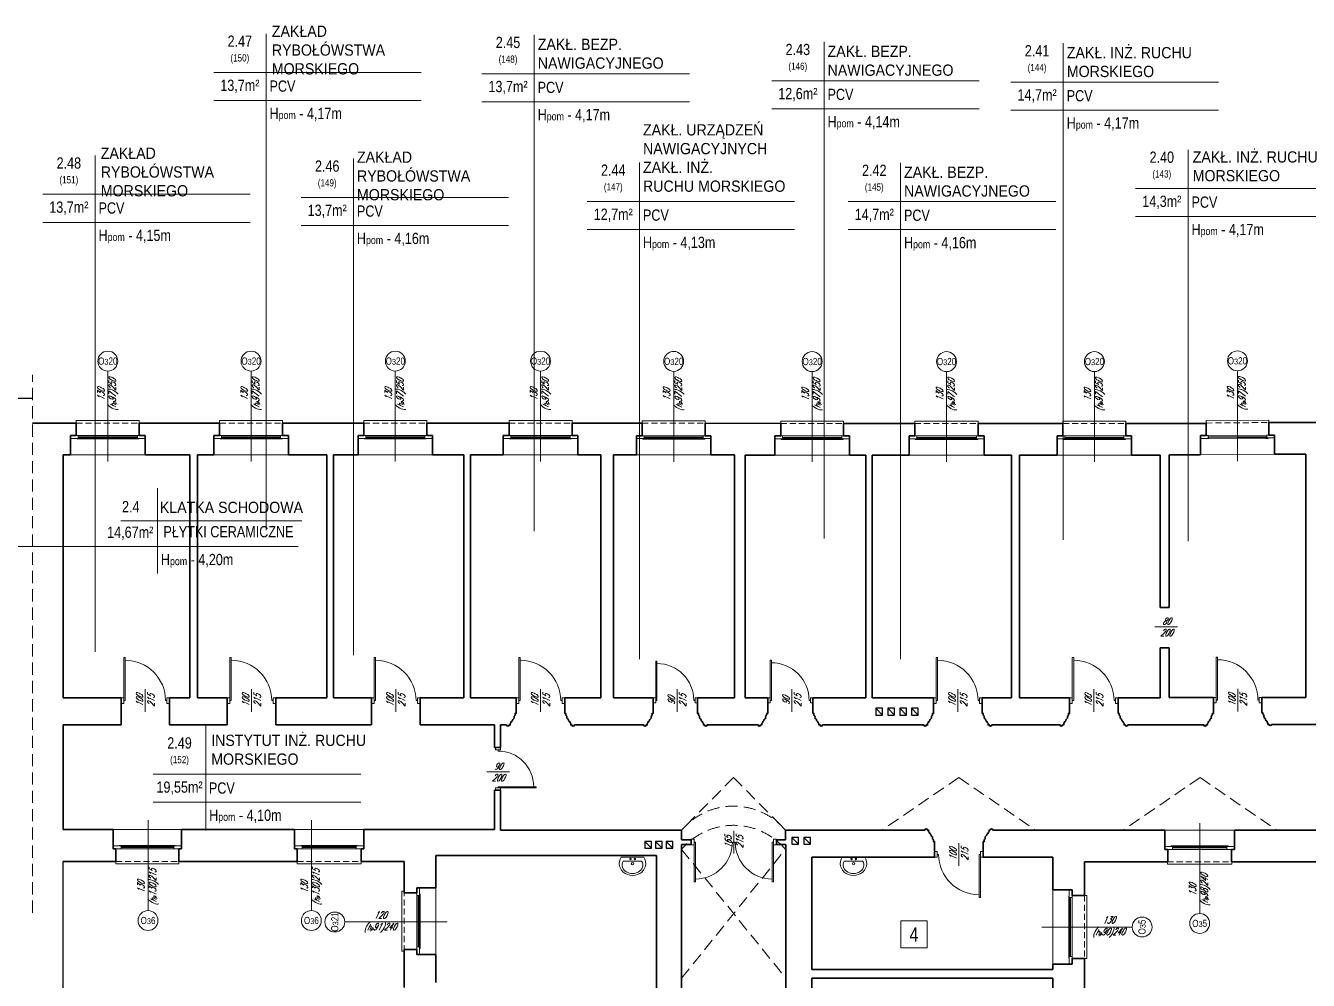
# Model space of a CAD drawing. Header units: millimetres. Extents: x -18485 to 40303, y -22087 to 35064.
# Drawn here: x 7601 to 10269, y 7809 to 9796 of the extents above; entities that cross this region are included whole.
import ezdxf

# ---------------------------------------------------------------- set-up
doc = ezdxf.new("R2010")
doc.units = ezdxf.units.MM
doc.linetypes.add('DASHED', pattern=[19.05, 12.7, -6.35])
doc.layers.get('0').update_dxf_attribs({"lineweight": 25})
for name, color, linetype, lineweight in [('01 parter - ściany', 2, 'Continuous', 25), ('01_ściany', 2, 'Continuous', 25), ('03-01_okna', 5, 'Continuous', 15), ('03_drzwi', 1, 'Continuous', 0), ('04-1_widok', 251, 'Continuous', 5), ('04-2_nad', 251, 'DASHED', 5), ('05-03_opis', 10, 'Continuous', 5), ('07_wyposażenie', 253, 'Continuous', 5), ('11 piętro I - ściany', 2, 'Continuous', 35), ('31 piętro III - ściany', 2, 'Continuous', 35)]:
    doc.layers.add(name, color=color, linetype=linetype, lineweight=lineweight)
doc.styles.add('ariel', font='arial.ttf', dxfattribs={"width": 0.8})
doc.styles.add('ariel_wym', font='simplex.shx', dxfattribs={"width": 0.65, "oblique": 25})

# ---------------------------------------------------------------- blocks, each defined once
blk = doc.blocks.new('umywal04')
at = {"flags": 128}
for points in [[(0, 0), (-2.4, -4.4), (-3.7, -9.1), (-4.1, -13.9), (-3.5, -18.7), (-1.8, -23.4), (0.7, -27.6), (4.2, -31.3), (8.3, -34.4), (13, -36.6), (18.1, -38), (23.4, -38.5), (28.7, -38), (33.8, -36.6), (38.5, -34.4), (42.6, -31.3), (46.1, -27.6), (48.6, -23.4), (50.3, -18.7), (50.9, -13.9), (50.5, -9.1), (49.2, -4.4), (46.8, 0)], [(4.3, -8.4), (2.7, -11.4), (1.8, -14.6), (1.7, -17.9), (2.3, -21.2), (3.7, -24.3), (5.8, -27.2), (8.5, -29.6), (11.7, -31.6), (15.3, -33.1), (19.3, -34.1), (23.3, -34.4), (27.4, -34.1), (31.3, -33.1), (34.9, -31.6), (38.1, -29.6), (40.8, -27.2), (42.9, -24.3), (44.3, -21.2), (44.9, -17.9), (44.8, -14.6), (43.9, -11.4), (42.3, -8.4)]]:
    blk.add_lwpolyline(points, dxfattribs=at)
for points in [[(0, 0), (46.8, 0)], [(4.3, -8.4), (42.3, -8.4)]]:
    blk.add_lwpolyline(points)
for centre, radius in [((19.3, -4), 1.56), ((23.5, -13.9), 2.54), ((28.3, -4), 1.56)]:
    blk.add_circle(centre, radius)
blk = doc.blocks.new('*U1420')
blk.add_line((0, -0.375), (0, -0.4))
blk.add_lwpolyline([(0, 0.4), (0, 0.375), (0.8, 0.375), (0.8, 0.4), (0.05, 0.4), (-0.05, 0.4), (-0.05, 0.45), (0.05, 0.45), (0.05, 0.4)])
at = {"ltscale": 0.8}
blk.add_lwpolyline([(0.05, -0.4), (0.05, -0.45), (-0.05, -0.45), (-0.05, -0.4)], close=True, dxfattribs=at)
blk.add_arc((0, 0.375), 0.75, 270, 360)
blk = doc.blocks.new('*U1421')
blk.add_line((0, -0.375), (0, -0.4))
blk.add_lwpolyline([(0, 0.4), (0, 0.375), (-0.8, 0.375), (-0.8, 0.4), (-0.05, 0.4), (0.05, 0.4), (0.05, 0.45), (-0.05, 0.45), (-0.05, 0.4)])
at = {"ltscale": 0.8}
blk.add_lwpolyline([(-0.05, -0.4), (-0.05, -0.45), (0.05, -0.45), (0.05, -0.4)], close=True, dxfattribs=at)
blk.add_arc((0, 0.375), 0.75, 180, 270)
blk = doc.blocks.new('*U1423')
blk.add_line((0, 0.375), (0, 0.4))
at = {"ltscale": 0.8}
blk.add_lwpolyline([(-0.05, 0.4), (-0.05, 0.45), (0.05, 0.45), (0.05, 0.4)], close=True, dxfattribs=at)
blk.add_lwpolyline([(0, -0.4), (0, -0.375), (-0.8, -0.375), (-0.8, -0.4), (-0.05, -0.4), (0.05, -0.4), (0.05, -0.45), (-0.05, -0.45), (-0.05, -0.4)])
blk.add_arc((0, -0.375), 0.75, 90, 180)
blk = doc.blocks.new('*U1424')
for p, q in [((0, -0.025), (0, 0.025)), ((0, -0.675), (0, -0.7))]:
    blk.add_line(p, q)
for points in [[(0, 0.7), (0, 0.675), (0.7, 0.675), (0.7, 0.7), (0.05, 0.7), (-0.05, 0.7), (-0.05, 0.75), (0.05, 0.75), (0.05, 0.7)], [(0, -0.7), (0, -0.675), (0.7, -0.675), (0.7, -0.7), (0.05, -0.7), (-0.05, -0.7), (-0.05, -0.75), (0.05, -0.75), (0.05, -0.7)]]:
    blk.add_lwpolyline(points)
for centre, start, end in [((0, 0.675), 270, 0), ((0, -0.675), 0, 90)]:
    blk.add_arc(centre, 0.65, start, end)

msp = doc.modelspace()

# ---------------------------------------------------------------- linework, layer by layer
at = {"layer": '01 parter - ściany'}
for p, q in [((7510.9, 9021), (7615.1, 9021)), ((7679.1, 8450), (7679.1, 8903)), ((7679.1, 8397), (7679.1, 8397.2)), ((7679.1, 8180.2), (7679.1, 8341)), ((7679.1, 7267), (7679.1, 8057))]:
    msp.add_line(p, q, dxfattribs=at)
at = {"layer": '01_ściany'}
for points in [[(9382.8, 8375.5), (9368.8, 8375.5), (9368.8, 8361.5), (9382.8, 8361.5)], [(9407.8, 8375.5), (9393.8, 8375.5), (9393.8, 8361.5), (9407.8, 8361.5)], [(9432.6, 8375.5), (9418.6, 8375.5), (9418.6, 8361.5), (9432.6, 8361.5)], [(9456.9, 8375.5), (9442.9, 8375.5), (9442.9, 8361.5), (9456.9, 8361.5)], [(8902.6, 8098.6), (8888.6, 8098.6), (8888.6, 8084.6), (8902.6, 8084.6)], [(8924.5, 8098.6), (8910.5, 8098.6), (8910.5, 8084.6), (8924.5, 8084.6)], [(8946.8, 8098.6), (8932.8, 8098.6), (8932.8, 8084.6), (8946.8, 8084.6)], [(9208, 8106.8), (9194, 8106.8), (9194, 8092.8), (9208, 8092.8)], [(9233.3, 8106.8), (9219.3, 8106.8), (9219.3, 8092.8), (9233.3, 8092.8)]]:
    msp.add_lwpolyline(points, close=True, dxfattribs=at)
at = {"layer": '03-01_okna', "linetype": 'Continuous', "lineweight": 0}
for p, q in [((7706.1, 8974), (7837.1, 8974)), ((7706.1, 8969), (7706.1, 8974)), ((7837.1, 8969), (7837.1, 8974)), ((8004.1, 8969), (8004.1, 8974)), ((8004.1, 8974), (8135.1, 8974)), ((8135.1, 8969), (8135.1, 8974)), ((8304.1, 8969), (8304.1, 8974)), ((8304.1, 8974), (8435.1, 8974)), ((8435.1, 8969), (8435.1, 8974)), ((8606.1, 8969), (8606.1, 8974)), ((8606.1, 8974), (8737.1, 8974)), ((8737.1, 8969), (8737.1, 8974)), ((8883.1, 8968.5), (8883.1, 8973.5)), ((8883.1, 8973.5), (9014.1, 8973.5)), ((9014.1, 8968.5), (9014.1, 8973.5)), ((9171.1, 8968), (9171.1, 8973)), ((9171.1, 8973), (9302.1, 8973)), ((9302.1, 8968), (9302.1, 8973)), ((9450.1, 8968), (9450.1, 8973)), ((9450.1, 8973), (9582.1, 8973)), ((9582.1, 8968), (9582.1, 8973)), ((9758.1, 8968), (9758.1, 8973)), ((9758.1, 8973), (9889.1, 8973)), ((9889.1, 8968), (9889.1, 8973)), ((10056.1, 8974), (10186.1, 8975)), ((10056.1, 8969), (10056.1, 8974)), ((10186.1, 8970), (10186.1, 8975)), ((7833.1, 8943), (7710.1, 8943)), ((7710.1, 8940), (7833.1, 8940)), ((7711.1, 8936), (7711.1, 8940)), ((7711.1, 8938.5), (7832.1, 8938.5)), ((7711.1, 8938), (7832.1, 8938)), ((7832.1, 8936), (7832.1, 8940)), ((8131.1, 8943), (8008.1, 8943)), ((8008.1, 8940), (8131.1, 8940)), ((8009.1, 8936), (8009.1, 8940)), ((8009.1, 8938.5), (8130.1, 8938.5)), ((8009.1, 8938), (8130.1, 8938)), ((8130.1, 8936), (8130.1, 8940)), ((8431.1, 8943), (8308.1, 8943)), ((8308.1, 8940), (8431.1, 8940)), ((8309.1, 8936), (8309.1, 8940)), ((8309.1, 8938.5), (8430.1, 8938.5)), ((8309.1, 8938), (8430.1, 8938)), ((8430.1, 8936), (8430.1, 8940)), ((8733.1, 8943), (8610.1, 8943)), ((8610.1, 8940), (8733.1, 8940)), ((8611.1, 8936), (8611.1, 8940)), ((8611.1, 8938.5), (8732.1, 8938.5)), ((8611.1, 8938), (8732.1, 8938)), ((8732.1, 8936), (8732.1, 8940)), ((9010.1, 8942.5), (8887.1, 8942.5)), ((8887.1, 8939.5), (9010.1, 8939.5)), ((8888.1, 8935.5), (8888.1, 8939.5)), ((8888.1, 8938), (9009.1, 8938)), ((8888.1, 8937.5), (9009.1, 8937.5)), ((9009.1, 8935.5), (9009.1, 8939.5)), ((9298.1, 8942), (9175.1, 8942)), ((9175.1, 8939), (9298.1, 8939)), ((9176.1, 8935), (9176.1, 8939)), ((9176.1, 8937.5), (9297.1, 8937.5)), ((9297.1, 8935), (9297.1, 8939)), ((9578.1, 8942), (9454.1, 8942)), ((9454.1, 8939), (9578.1, 8939)), ((9455.1, 8935), (9455.1, 8939)), ((9455.1, 8937.5), (9577.1, 8937.5)), ((9577.1, 8935), (9577.1, 8939)), ((9885.1, 8942), (9762.1, 8942)), ((9762.1, 8939), (9885.1, 8939)), ((9763.1, 8935), (9763.1, 8939)), ((9763.1, 8937.5), (9884.1, 8937.5)), ((9884.1, 8935), (9884.1, 8939)), ((10182.1, 8944), (10060.1, 8943)), ((10060.1, 8940), (10182.1, 8941)), ((10061.1, 8936), (10061.1, 8940)), ((10061.1, 8938.5), (10181.1, 8939.5)), ((10061.1, 8938), (10181.1, 8939)), ((10181.1, 8937), (10181.1, 8941)), ((9176.1, 8937), (9297.1, 8937)), ((9455.1, 8937), (9577.1, 8937)), ((9763.1, 8937), (9884.1, 8937)), ((7799.1, 8086), (7909.1, 8086)), ((7800.1, 8090), (7800.1, 8086)), ((7800.1, 8088), (7908.1, 8088)), ((7800.1, 8087.5), (7908.1, 8087.5)), ((7908.1, 8090), (7908.1, 8086)), ((8176.1, 8086), (8288.1, 8086)), ((8177.1, 8090), (8177.1, 8086)), ((8177.1, 8088), (8287.1, 8088)), ((8177.1, 8087.5), (8287.1, 8087.5)), ((8287.1, 8090), (8287.1, 8086)), ((9986.1, 8085), (10099.1, 8085)), ((9987.1, 8089), (9987.1, 8085)), ((9987.1, 8087), (10098.1, 8087)), ((9987.1, 8086.5), (10098.1, 8086.5)), ((10098.1, 8089), (10098.1, 8085)), ((7788.6, 8057), (7788.6, 8052)), ((7909.1, 8083), (7799.1, 8083)), ((7919.6, 8057), (7919.6, 8052)), ((8165.6, 8057), (8165.6, 8052)), ((8288.1, 8083), (8176.1, 8083)), ((8298.6, 8057), (8298.6, 8052)), ((10099.1, 8082), (9986.1, 8082)), ((7788.6, 8052), (7919.6, 8052)), ((8165.6, 8052), (8298.6, 8052)), ((9975.6, 8056), (9975.6, 8051)), ((9975.6, 8051), (10109.6, 8051)), ((10109.6, 8056), (10109.6, 8051)), ((8388.1, 7995), (8383.1, 7995)), ((8383.1, 7870), (8383.1, 7995)), ((8414.1, 7986), (8414.1, 7879)), ((8417.1, 7879), (8417.1, 7986)), ((8421.1, 7985), (8417.1, 7985)), ((8418.6, 7880), (8418.6, 7985)), ((8419.1, 7880), (8419.1, 7985)), ((9770.1, 7980.9), (9774.1, 7980.9)), ((9772.1, 7980.9), (9772.1, 7859.9)), ((9772.6, 7980.9), (9772.6, 7859.9)), ((9774.1, 7981.9), (9774.1, 7858.9)), ((9777.1, 7858.9), (9777.1, 7981.9)), ((9803.1, 7985.9), (9808.1, 7985.9)), ((9808.1, 7985.9), (9808.1, 7854.9)), ((8421.1, 7880), (8417.1, 7880)), ((8388.1, 7870), (8383.1, 7870)), ((9770.1, 7859.9), (9774.1, 7859.9)), ((9803.1, 7854.9), (9808.1, 7854.9))]:
    msp.add_line(p, q, dxfattribs=at)
at = {"layer": '03-01_okna', "linetype": 'DASHED'}
for p, q in [((7706.1, 8969), (7837.1, 8969)), ((8004.1, 8969), (8135.1, 8969)), ((8304.1, 8969), (8435.1, 8969)), ((8606.1, 8969), (8737.1, 8969)), ((8883.1, 8968.5), (9014.1, 8968.5)), ((9171.1, 8968), (9302.1, 8968)), ((9450.1, 8968), (9582.1, 8968)), ((9758.1, 8968), (9889.1, 8968)), ((10056.1, 8969), (10186.1, 8970)), ((7788.6, 8057), (7919.6, 8057)), ((8165.6, 8057), (8298.6, 8057)), ((9975.6, 8056), (10109.6, 8056)), ((8388.1, 7870), (8388.1, 7995)), ((9803.1, 7985.9), (9803.1, 7854.9))]:
    msp.add_line(p, q, dxfattribs=at)
at = {"layer": '03-01_okna', "linetype": 'Continuous', "lineweight": 0}
for points in [[(7710.1, 8937), (7694.1, 8937), (7694.1, 8943), (7710.1, 8943)], [(7849.1, 8937), (7833.1, 8937), (7833.1, 8943), (7849.1, 8943)], [(8008.1, 8937), (7992.1, 8937), (7992.1, 8943), (8008.1, 8943)], [(8147.1, 8937), (8131.1, 8937), (8131.1, 8943), (8147.1, 8943)], [(8308.1, 8937), (8292.1, 8937), (8292.1, 8943), (8308.1, 8943)], [(8447.1, 8937), (8431.1, 8937), (8431.1, 8943), (8447.1, 8943)], [(8610.1, 8937), (8594.1, 8937), (8594.1, 8943), (8610.1, 8943)], [(8749.1, 8937), (8733.1, 8937), (8733.1, 8943), (8749.1, 8943)], [(8887.1, 8936.5), (8871.1, 8936.5), (8871.1, 8942.5), (8887.1, 8942.5)], [(9026.1, 8936.5), (9010.1, 8936.5), (9010.1, 8942.5), (9026.1, 8942.5)], [(9175.1, 8936), (9159.1, 8936), (9159.1, 8942), (9175.1, 8942)], [(9314.1, 8936), (9298.1, 8936), (9298.1, 8942), (9314.1, 8942)], [(9454.1, 8936), (9438.1, 8936), (9438.1, 8942), (9454.1, 8942)], [(9594.1, 8936), (9578.1, 8936), (9578.1, 8942), (9594.1, 8942)], [(9762.1, 8936), (9746.1, 8936), (9746.1, 8942), (9762.1, 8942)], [(9901.1, 8936), (9885.1, 8936), (9885.1, 8942), (9901.1, 8942)], [(10060.1, 8937), (10044.1, 8937), (10044.1, 8943), (10060.1, 8943)], [(10198.1, 8938), (10182.1, 8938), (10182.1, 8944), (10198.1, 8944)], [(7799.1, 8089), (7783.1, 8089), (7783.1, 8083), (7799.1, 8083)], [(7925.1, 8089), (7909.1, 8089), (7909.1, 8083), (7925.1, 8083)], [(8176.1, 8089), (8160.1, 8089), (8160.1, 8083), (8176.1, 8083)], [(8304.1, 8089), (8288.1, 8089), (8288.1, 8083), (8304.1, 8083)], [(9986.1, 8088), (9970.1, 8088), (9970.1, 8082), (9986.1, 8082)], [(10115.1, 8088), (10099.1, 8088), (10099.1, 8082), (10115.1, 8082)], [(8420.1, 8002), (8420.1, 7986), (8414.1, 7986), (8414.1, 8002)], [(9771.1, 7981.9), (9771.1, 7997.9), (9777.1, 7997.9), (9777.1, 7981.9)], [(8420.1, 7879), (8420.1, 7863), (8414.1, 7863), (8414.1, 7879)], [(9771.1, 7842.9), (9771.1, 7858.9), (9777.1, 7858.9), (9777.1, 7842.9)]]:
    msp.add_lwpolyline(points, close=True, dxfattribs=at)
for points in [[(10057.1, 8937), (10057.1, 8936), (10185.1, 8937), (10185.1, 8938)], [(7707.1, 8937), (7707.1, 8936), (7836.1, 8936), (7836.1, 8937)], [(8005.1, 8937), (8005.1, 8936), (8134.1, 8936), (8134.1, 8937)], [(8305.1, 8937), (8305.1, 8936), (8434.1, 8936), (8434.1, 8937)], [(8607.1, 8937), (8607.1, 8936), (8736.1, 8936), (8736.1, 8937)], [(8884.1, 8936.5), (8884.1, 8935.5), (9013.1, 8935.5), (9013.1, 8936.5)], [(9172.1, 8936), (9172.1, 8935), (9301.1, 8935), (9301.1, 8936)], [(9451.1, 8936), (9451.1, 8935), (9581.1, 8935), (9581.1, 8936)], [(9759.1, 8936), (9759.1, 8935), (9888.1, 8935), (9888.1, 8936)], [(7796.1, 8089), (7796.1, 8090), (7912.1, 8090), (7912.1, 8089)], [(8173.1, 8089), (8173.1, 8090), (8291.1, 8090), (8291.1, 8089)], [(9983.1, 8088), (9983.1, 8089), (10102.1, 8089), (10102.1, 8088)], [(8420.1, 7876), (8421.1, 7876), (8421.1, 7989), (8420.1, 7989)], [(9771.1, 7984.9), (9770.1, 7984.9), (9770.1, 7855.9), (9771.1, 7855.9)]]:
    msp.add_lwpolyline(points, dxfattribs=at)
at = {"layer": '04-1_widok'}
for p, q in [((7849.1, 8903), (7694.1, 8903)), ((8147.1, 8903), (7992.1, 8903)), ((8447.1, 8903), (8292.1, 8903)), ((8749.1, 8903), (8594.1, 8903)), ((9026.1, 8902.5), (8871.1, 8902.5)), ((9314.1, 8902), (9159.1, 8902)), ((9594.1, 8902), (9438.1, 8902)), ((9901.1, 8902), (9746.1, 8902)), ((10198.1, 8904), (10044.1, 8903)), ((7925.1, 8123), (7783.1, 8123)), ((8304.1, 8123), (8160.1, 8123)), ((10115.1, 8122), (9970.1, 8122)), ((8454.1, 8002), (8454.1, 7863)), ((9737.1, 7842.9), (9737.1, 7997.9))]:
    msp.add_line(p, q, dxfattribs=at)
at = {"layer": '04-2_nad', "ltscale": 2}
for p, q in [((9073.1, 8231.5), (8965.1, 8122)), ((9073.1, 8231.5), (9181.1, 8122)), ((9541.6, 8231.5), (9382.1, 8122)), ((9541.6, 8231.5), (9701.1, 8122)), ((10043.3, 8231.5), (9883.7, 8122)), ((10043.3, 8231.5), (10202.8, 8122)), ((8965.1, 8082), (9182.1, 7813.9)), ((8965.1, 7813.9), (9181.1, 8082))]:
    msp.add_line(p, q, dxfattribs=at)
for centre in [(9073.1, 8030.4), (9073.1, 7990.4)]:
    msp.add_arc(centre, 141.6, 40.3152, 139.6848, dxfattribs=at)
at = {"layer": '05-03_opis'}
for p, q in [((8100.7, 9779), (8100.7, 8746.3)), ((8658.4, 9776.4), (8658.4, 8743.7)), ((9261.3, 9761.8), (9261.3, 8729)), ((9758.8, 9759.1), (9758.8, 8726.3)), ((7991.8, 9698.4), (8423.5, 9698.4)), ((8549.5, 9695.8), (8981.2, 9695.8)), ((9152.4, 9681.1), (9584.1, 9681.1)), ((9649.9, 9678.4), (10081.6, 9678.4)), ((7991.8, 9640), (8423.5, 9640)), ((8549.5, 9637.5), (8981.2, 9637.5)), ((9152.4, 9622.8), (9584.1, 9622.8)), ((9649.9, 9620.1), (10081.6, 9620.1)), ((7745.1, 9525.5), (7745.1, 8492.7)), ((10018.3, 9537.6), (10018.3, 8723)), ((8282.5, 9519.1), (8282.5, 8486.3)), ((8877.4, 9510.7), (8877.4, 8478)), ((9420.3, 9510.4), (9420.3, 8477.6)), ((7636.2, 9444.9), (8067.9, 9444.9)), ((9909.4, 9457), (10341.1, 9457)), ((8173.6, 9438.5), (8605.3, 9438.5)), ((8768.5, 9430.1), (9200.2, 9430.1)), ((9311.4, 9429.7), (9743.1, 9429.7)), ((9909.4, 9398.6), (10341.1, 9398.6)), ((7636.2, 9386.5), (8067.9, 9386.5)), ((8173.6, 9380.1), (8605.3, 9380.1)), ((8768.5, 9371.7), (9200.2, 9371.7)), ((9311.4, 9371.4), (9743.1, 9371.4)), ((7874.8, 8833.7), (7874.8, 8656)), ((7799, 8765.6), (8175.2, 8765.6)), ((7449.1, 8712), (8167.7, 8712)), ((7975.2, 8339.5), (7975.2, 8121.1)), ((7866.3, 8238.4), (8298, 8238.4)), ((7866.3, 8180), (8297.6, 8180))]:
    msp.add_line(p, q, dxfattribs=at)
at = {"layer": '05-03_opis', "lineweight": 0}
for p, q in [((7771.6, 8889.1), (7771.6, 9077.1)), ((8069.6, 8889.1), (8069.6, 9077.1)), ((8369.6, 8889.1), (8369.6, 9077.1)), ((8671.6, 8889.1), (8671.6, 9077.1)), ((8948.6, 8888.5), (8948.6, 9076.6)), ((9236.6, 8888.1), (9236.6, 9076.1)), ((9516.1, 8888.1), (9516.1, 9076.1)), ((9823.6, 8888.1), (9823.6, 9076.1)), ((10121.1, 8889.6), (10121.1, 9077.6)), ((9996.7, 8544.7), (9949.5, 8544.7)), ((7849.6, 8415), (7849.6, 8367.8)), ((8070.6, 8415), (8070.6, 8367.8)), ((8370.6, 8415), (8370.6, 8367.8)), ((8671.6, 8415), (8671.6, 8367.8)), ((8955.5, 8415), (8955.5, 8367.8)), ((9194.2, 8415), (9194.2, 8367.8)), ((9539.6, 8415), (9539.6, 8367.8)), ((9822.6, 8415), (9822.6, 8367.8)), ((10121.6, 8416), (10121.6, 8368.8)), ((8606.8, 8243), (8559.6, 8243)), ((7855.3, 8142.6), (7855.3, 7954.6)), ((8195, 8142.6), (8195, 7954.6)), ((9073.9, 8120.6), (9073.9, 8073.4)), ((10042.6, 8136.6), (10042.6, 7948.6)), ((9541.6, 8095.2), (9541.6, 8048)), ((8477.1, 7930.9), (8264.5, 7930.9)), ((9714.1, 7920.4), (9902.1, 7920.4))]:
    msp.add_line(p, q, dxfattribs=at)
at = {"layer": '05-03_opis', "linetype": 'DASHED', "ltscale": 2}
msp.add_line((7615.1, 7950), (7615.1, 9069), dxfattribs=at)
at = {"layer": '05-03_opis'}
msp.add_lwpolyline([(9420.7, 7933.2), (9476, 7933.2), (9476, 7876.8), (9420.7, 7876.8)], close=True, dxfattribs=at)
at = {"layer": '05-03_opis', "lineweight": 0}
for centre in [(7771.6, 9097.8), (8069.6, 9097.8), (8369.6, 9097.8), (8671.6, 9097.8), (8948.6, 9097.2), (9236.6, 9096.8), (9516.1, 9096.8), (9823.6, 9096.8), (10121.1, 9098.3), (7855.3, 7933.9), (8195, 7933.9), (8243.8, 7930.9), (9922.8, 7920.4), (10042.6, 7927.9)]:
    msp.add_circle(centre, 20.7, dxfattribs=at)
at = {"layer": '11 piętro I - ściany'}
for p, q in [((7706.1, 8969), (7615.1, 8969)), ((7706.1, 8943), (7706.1, 8969)), ((8004.1, 8969), (7837.1, 8969)), ((7837.1, 8943), (7837.1, 8969)), ((8004.1, 8943), (8004.1, 8969)), ((8135.1, 8943), (8135.1, 8969)), ((8304.1, 8969), (8135.1, 8969)), ((8304.1, 8969), (8304.1, 8943)), ((8435.1, 8943), (8435.1, 8969)), ((8606.1, 8969), (8435.1, 8969)), ((8606.1, 8969), (8606.1, 8943)), ((8737.1, 8943), (8737.1, 8969)), ((8737.1, 8969), (8883.1, 8968.5)), ((8883.1, 8968.5), (8883.1, 8942.5)), ((9014.1, 8942.5), (9014.1, 8968.5)), ((9171.1, 8968), (9014.1, 8968.5)), ((9171.1, 8968), (9171.1, 8942)), ((9302.1, 8942), (9302.1, 8968)), ((9450.1, 8968), (9302.1, 8968)), ((9450.1, 8968), (9450.1, 8942)), ((9582.1, 8942), (9582.1, 8968)), ((9758.1, 8968), (9582.1, 8968)), ((9758.1, 8968), (9758.1, 8942)), ((9889.1, 8942), (9889.1, 8968)), ((10056.1, 8968), (9889.1, 8968)), ((10056.1, 8968), (10056.1, 8943)), ((10186.1, 8944), (10186.1, 8970)), ((10359.1, 8970), (10186.1, 8970)), ((7694.1, 8903), (7694.1, 8943)), ((7694.1, 8943), (7706.1, 8943)), ((7849.1, 8943), (7837.1, 8943)), ((7849.1, 8903), (7849.1, 8943)), ((7992.1, 8903), (7992.1, 8943)), ((7992.1, 8943), (8004.1, 8943)), ((8147.1, 8943), (8135.1, 8943)), ((8147.1, 8903), (8147.1, 8943)), ((8292.1, 8903), (8292.1, 8943)), ((8304.1, 8943), (8292.1, 8943)), ((8447.1, 8943), (8435.1, 8943)), ((8447.1, 8903), (8447.1, 8943)), ((8594.1, 8903), (8594.1, 8943)), ((8606.1, 8943), (8594.1, 8943)), ((8737.1, 8943), (8749.1, 8943)), ((8749.1, 8903), (8749.1, 8943)), ((8871.1, 8902.5), (8871.1, 8942.5)), ((8883.1, 8942.5), (8871.1, 8942.5)), ((9014.1, 8942.5), (9026.1, 8942.5)), ((9026.1, 8902.5), (9026.1, 8942.5)), ((9159.1, 8902), (9159.1, 8942)), ((9171.1, 8942), (9159.1, 8942)), ((9302.1, 8942), (9314.1, 8942)), ((9314.1, 8902), (9314.1, 8942)), ((9438.1, 8902), (9438.1, 8942)), ((9450.1, 8942), (9438.1, 8942)), ((9582.1, 8942), (9594.1, 8942)), ((9594.1, 8902), (9594.1, 8942)), ((9746.1, 8902), (9746.1, 8942)), ((9758.1, 8942), (9746.1, 8942)), ((9889.1, 8942), (9901.1, 8942)), ((9901.1, 8902), (9901.1, 8942)), ((10044.1, 8903), (10044.1, 8943)), ((10056.1, 8943), (10044.1, 8943)), ((10186.1, 8944), (10198.1, 8944)), ((10198.1, 8904), (10198.1, 8944)), ((7679.1, 8397), (7679.1, 8903)), ((7679.1, 8903), (7694.1, 8903)), ((7942.1, 8903), (7849.1, 8903)), ((7942.1, 8397), (7942.1, 8903)), ((7958.1, 8903), (7958.1, 8397)), ((7992.1, 8903), (7958.1, 8903)), ((8227.1, 8903), (8147.1, 8903)), ((8227.1, 8397), (8227.1, 8903)), ((8241.1, 8397), (8241.1, 8903)), ((8241.1, 8903), (8292.1, 8903)), ((8512.1, 8903), (8447.1, 8903)), ((8512.1, 8397), (8512.1, 8903)), ((8594.1, 8903), (8526.1, 8903)), ((8526.1, 8397), (8526.1, 8903)), ((8797.1, 8903), (8749.1, 8903)), ((8797.1, 8397), (8797.1, 8903)), ((8823.1, 8397), (8823.1, 8902.5)), ((8871.1, 8902.5), (8823.1, 8902.5)), ((9075.1, 8902.5), (9026.1, 8902.5)), ((9075.1, 8397), (9075.1, 8902.5)), ((9097.1, 8397), (9097.1, 8902)), ((9159.1, 8902), (9097.1, 8902)), ((9348.1, 8902), (9314.1, 8902)), ((9348.1, 8397), (9348.1, 8902)), ((9438.1, 8902), (9361.1, 8902)), ((9361.1, 8902), (9361.1, 8397)), ((9651.1, 8902), (9594.1, 8902)), ((9651.1, 8397), (9651.1, 8902)), ((9746.1, 8902), (9668.1, 8902)), ((9668.1, 8902), (9668.1, 8397)), ((9960.1, 8902), (9901.1, 8902)), ((9960.1, 8585), (9960.1, 8902)), ((9979.1, 8585), (9979.1, 8903)), ((10044.1, 8903), (9980.1, 8903)), ((10263.1, 8904), (10198.1, 8904)), ((10263.1, 8398), (10263.1, 8904)), ((9960.1, 8585), (9979.1, 8585)), ((9960.1, 8501), (9979.1, 8501)), ((9960.1, 8397), (9960.1, 8501)), ((9979.1, 8398), (9979.1, 8501)), ((7799.1, 8397), (7679.1, 8397)), ((7799.1, 8341), (7799.1, 8397)), ((7900.1, 8341), (7900.1, 8397)), ((7942.1, 8397), (7900.1, 8397)), ((8020.1, 8397), (7958.1, 8397)), ((8020.1, 8341), (8020.1, 8397)), ((8121.1, 8341), (8121.1, 8397)), ((8227.1, 8397), (8121.1, 8397)), ((8121.1, 8397), (8227.1, 8397)), ((8320.1, 8397), (8241.1, 8397)), ((8320.1, 8341), (8320.1, 8397)), ((8512.1, 8397), (8421.1, 8397)), ((8421.1, 8341), (8421.1, 8397)), ((8421.1, 8397), (8512.1, 8397)), ((8621.1, 8397), (8526.1, 8397)), ((8722.1, 8397), (8797.1, 8397)), ((8906.1, 8397), (8823.1, 8397)), ((8998.1, 8397), (9075.1, 8397)), ((9144.1, 8397), (9097.1, 8397)), ((9238.1, 8397), (9348.1, 8397)), ((9489.1, 8397), (9361.1, 8397)), ((9590.1, 8397), (9651.1, 8397)), ((9772.1, 8397), (9668.1, 8397)), ((9873.1, 8397), (9960.1, 8397)), ((10071.1, 8398), (9979.1, 8398)), ((10172.1, 8398), (10263.1, 8398)), ((7799.1, 8341), (7679.1, 8341)), ((7679.1, 8341), (7679.1, 8123)), ((8020.1, 8341), (7900.1, 8341)), ((8320.1, 8341), (8121.1, 8341)), ((8576.1, 8341), (8421.1, 8341)), ((8576.1, 8294), (8576.1, 8341)), ((8588.1, 8341), (8601.1, 8341)), ((8588.1, 8341), (8588.1, 8294)), ((8886.1, 8341), (8742.1, 8341)), ((9124.1, 8341), (9018.1, 8341)), ((9469.1, 8341), (9258.1, 8341)), ((9752.1, 8341), (9610.1, 8341)), ((10051.1, 8341), (9893.1, 8341)), ((10357.1, 8342), (10192.1, 8342)), ((8576.1, 8294), (8588.1, 8294)), ((8576.1, 8205), (8588.1, 8205)), ((8576.1, 8205), (8576.1, 8123)), ((8588.1, 8205), (8588.1, 8122)), ((7679.1, 8123), (7783.1, 8123)), ((7783.1, 8123), (7783.1, 8083)), ((7925.1, 8123), (7925.1, 8083)), ((7925.1, 8123), (8160.1, 8123)), ((8160.1, 8123), (8160.1, 8083)), ((8304.1, 8123), (8576.1, 8123)), ((8304.1, 8123), (8304.1, 8083)), ((8965.1, 8122), (8588.1, 8122)), ((8965.1, 8122), (8965.1, 8102)), ((9181.1, 8122), (9181.1, 8102)), ((9181.1, 8122), (9471.1, 8122)), ((9970.1, 8122), (9612.1, 8122)), ((9970.1, 8122), (9970.1, 8082)), ((10468.1, 8122), (10115.1, 8122)), ((10115.1, 8122), (10115.1, 8082)), ((8965.1, 8102), (8985.1, 8102)), ((8985.1, 8092), (8965.1, 8092)), ((8965.1, 8092), (8965.1, 7713)), ((8985.1, 8102), (8985.1, 8092)), ((9181.1, 8102), (9162.1, 8102)), ((9162.1, 8102), (9162.1, 8092)), ((9162.1, 8092), (9182.1, 8092)), ((9182.1, 8092), (9182.1, 7422.9)), ((7788.6, 8057), (7679.1, 8057)), ((7783.1, 8083), (7788.6, 8083)), ((7788.6, 8083), (7788.6, 8057)), ((7925.1, 8083), (7919.6, 8083)), ((7919.6, 8083), (7919.6, 8057)), ((7919.6, 8057), (8165.6, 8057)), ((8160.1, 8083), (8165.6, 8083)), ((8165.6, 8083), (8165.6, 8057)), ((8304.1, 8083), (8298.6, 8083)), ((8298.6, 8083), (8298.6, 8057)), ((8298.6, 8057), (8388.1, 8057)), ((8388.1, 7991.5), (8388.1, 8057)), ((8913.1, 8069), (8454.1, 8069)), ((8454.1, 8069), (8454.1, 8002)), ((8913.1, 7693), (8913.1, 8069)), ((9491.1, 8066), (9236.1, 8066)), ((9236.1, 8066), (9236.1, 7831.9)), ((9592.1, 8066), (9737.1, 8066)), ((9737.1, 8066), (9737.1, 7997.9)), ((9970.1, 8082), (9976.1, 8082)), ((9976.1, 8082), (9976.1, 8056)), ((10115.1, 8082), (10109.1, 8082)), ((10109.1, 8082), (10109.1, 8056)), ((9976.1, 8056), (9803.1, 8056)), ((9803.1, 7985.9), (9803.1, 8056)), ((10474.1, 8056), (10109.1, 8056)), ((8414.1, 7991.5), (8388.1, 7991.5)), ((8454.1, 8002), (8414.1, 8002)), ((8414.1, 8002), (8414.1, 7991.5)), ((9737.1, 7997.9), (9773.8, 7997.9)), ((9737.1, 7997.9), (9777.1, 7997.9)), ((9777.1, 7997.9), (9777.1, 7985.9)), ((9777.1, 7985.9), (9803.1, 7985.9)), ((8414.1, 7873.5), (8388.1, 7873.5)), ((8388.1, 7794.5), (8388.1, 7873.5)), ((8414.1, 7863), (8414.1, 7873.5)), ((8454.1, 7863), (8414.1, 7863)), ((8454.1, 7863), (8454.1, 7805)), ((9803.1, 7854.9), (9777.1, 7854.9)), ((9777.1, 7854.9), (9777.1, 7842.9)), ((9803.1, 7854.9), (9803.1, 7718.4)), ((9737.1, 7831.9), (9236.1, 7831.9)), ((9592.1, 7831.9), (9737.1, 7831.9)), ((9737.1, 7842.9), (9737.1, 7831.9)), ((9737.1, 7842.9), (9777.1, 7842.9)), ((9236.1, 7813.9), (9236.1, 7515.9)), ((9236.1, 7813.9), (9737.1, 7813.9)), ((9737.1, 7813.9), (9737.1, 7728.9))]:
    msp.add_line(p, q, dxfattribs=at)
at = {"layer": '31 piętro III - ściany'}
for p, q in [((9368.8, 8375.5), (9382.8, 8361.5)), ((9393.8, 8375.5), (9407.8, 8361.5)), ((9418.6, 8375.5), (9432.6, 8361.5)), ((9442.9, 8375.5), (9456.9, 8361.5)), ((8902.6, 8084.6), (8888.6, 8098.6)), ((8924.5, 8084.6), (8910.5, 8098.6)), ((8946.8, 8084.6), (8932.8, 8098.6)), ((9194, 8106.8), (9208, 8092.8)), ((9219.3, 8106.8), (9233.3, 8092.8))]:
    msp.add_line(p, q, dxfattribs=at)
for points in [[(8621.1, 8397), (8621.1, 8364.9), (8618.7, 8364.9), (8619, 8363.6), (8619.1, 8362.6), (8618.9, 8361.9), (8618.1, 8360.7), (8617.1, 8359.2), (8616.7, 8357.4), (8617, 8355.1), (8615.1, 8353.8), (8613.9, 8352.4), (8613.4, 8350.6), (8612.9, 8349.3), (8612.5, 8348.7), (8611.8, 8348.1), (8610.5, 8347.5, -0.223712), (8608.7, 8343.6), (8608.7, 8341), (8606.3, 8341, -1), (8601.1, 8341)], [(8722.1, 8397), (8722.1, 8364.9), (8724.5, 8364.9), (8724.2, 8363.6), (8724.1, 8362.6), (8724.3, 8361.9), (8725.1, 8360.7), (8726.1, 8359.2), (8726.5, 8357.4), (8726.2, 8355.1), (8728.1, 8353.8), (8729.3, 8352.4), (8729.8, 8350.6), (8730.3, 8349.3), (8730.7, 8348.7), (8731.4, 8348.1), (8732.7, 8347.5, 0.223712), (8734.5, 8343.6), (8734.5, 8341), (8736.9, 8341, 1), (8742.1, 8341)], [(8906.1, 8397), (8906.1, 8364.9), (8903.7, 8364.9), (8904, 8363.6), (8904.1, 8362.6), (8903.9, 8361.9), (8903.1, 8360.7), (8902.1, 8359.2), (8901.7, 8357.4), (8902, 8355.1), (8900.1, 8353.8), (8898.9, 8352.4), (8898.4, 8350.6), (8897.9, 8349.3), (8897.5, 8348.7), (8896.8, 8348.1), (8895.5, 8347.5, -0.223712), (8893.7, 8343.6), (8893.7, 8341), (8891.3, 8341, -1), (8886.1, 8341)], [(8998.1, 8397), (8998.1, 8364.9), (9000.5, 8364.9), (9000.2, 8363.6), (9000.1, 8362.6), (9000.3, 8361.9), (9001.1, 8360.7), (9002.1, 8359.2), (9002.5, 8357.4), (9002.2, 8355.1), (9004.1, 8353.8), (9005.3, 8352.4), (9005.8, 8350.6), (9006.3, 8349.3), (9006.7, 8348.7), (9007.4, 8348.1), (9008.7, 8347.5, 0.223712), (9010.5, 8343.6), (9010.5, 8341), (9012.9, 8341, 1), (9018.1, 8341)], [(9144.1, 8397), (9144.1, 8364.9), (9141.7, 8364.9), (9142, 8363.6), (9142.1, 8362.6), (9141.9, 8361.9), (9141.1, 8360.7), (9140.1, 8359.2), (9139.7, 8357.4), (9140, 8355.1), (9138.1, 8353.8), (9136.9, 8352.4), (9136.4, 8350.6), (9135.9, 8349.3), (9135.5, 8348.7), (9134.8, 8348.1), (9133.5, 8347.5, -0.223712), (9131.7, 8343.6), (9131.7, 8341), (9129.3, 8341, -1), (9124.1, 8341)], [(9238.1, 8397), (9238.1, 8364.9), (9240.5, 8364.9), (9240.2, 8363.6), (9240.1, 8362.6), (9240.3, 8361.9), (9241.1, 8360.7), (9242.1, 8359.2), (9242.5, 8357.4), (9242.2, 8355.1), (9244.1, 8353.8), (9245.3, 8352.4), (9245.8, 8350.6), (9246.3, 8349.3), (9246.7, 8348.7), (9247.4, 8348.1), (9248.7, 8347.5, 0.223712), (9250.5, 8343.6), (9250.5, 8341), (9252.9, 8341, 1), (9258.1, 8341)], [(9489.1, 8397), (9489.1, 8364.9), (9486.7, 8364.9), (9487, 8363.6), (9487.1, 8362.6), (9486.9, 8361.9), (9486.1, 8360.7), (9485.1, 8359.2), (9484.7, 8357.4), (9485, 8355.1), (9483.1, 8353.8), (9481.9, 8352.4), (9481.4, 8350.6), (9480.9, 8349.3), (9480.5, 8348.7), (9479.8, 8348.1), (9478.5, 8347.5, -0.223712), (9476.7, 8343.6), (9476.7, 8341), (9474.3, 8341, -1), (9469.1, 8341)], [(9590.1, 8397), (9590.1, 8364.9), (9592.5, 8364.9), (9592.2, 8363.6), (9592.1, 8362.6), (9592.3, 8361.9), (9593.1, 8360.7), (9594.1, 8359.2), (9594.5, 8357.4), (9594.2, 8355.1), (9596.1, 8353.8), (9597.3, 8352.4), (9597.8, 8350.6), (9598.3, 8349.3), (9598.7, 8348.7), (9599.4, 8348.1), (9600.7, 8347.5, 0.223712), (9602.5, 8343.6), (9602.5, 8341), (9604.9, 8341, 1), (9610.1, 8341)], [(9772.1, 8397), (9772.1, 8364.9), (9769.7, 8364.9), (9770, 8363.6), (9770.1, 8362.6), (9769.9, 8361.9), (9769.1, 8360.7), (9768.1, 8359.2), (9767.7, 8357.4), (9768, 8355.1), (9766.1, 8353.8), (9764.9, 8352.4), (9764.4, 8350.6), (9763.9, 8349.3), (9763.5, 8348.7), (9762.8, 8348.1), (9761.5, 8347.5, -0.223712), (9759.7, 8343.6), (9759.7, 8341), (9757.3, 8341, -1), (9752.1, 8341)], [(9873.1, 8397), (9873.1, 8364.9), (9875.5, 8364.9), (9875.2, 8363.6), (9875.1, 8362.6), (9875.3, 8361.9), (9876.1, 8360.7), (9877.1, 8359.2), (9877.5, 8357.4), (9877.2, 8355.1), (9879.1, 8353.8), (9880.3, 8352.4), (9880.8, 8350.6), (9881.3, 8349.3), (9881.7, 8348.7), (9882.4, 8348.1), (9883.7, 8347.5, 0.223712), (9885.5, 8343.6), (9885.5, 8341), (9887.9, 8341, 1), (9893.1, 8341)], [(10071.1, 8397), (10071.1, 8364.9), (10068.7, 8364.9), (10069, 8363.6), (10069.1, 8362.6), (10068.9, 8361.9), (10068.1, 8360.7), (10067.1, 8359.2), (10066.7, 8357.4), (10067, 8355.1), (10065.1, 8353.8), (10063.9, 8352.4), (10063.4, 8350.6), (10062.9, 8349.3), (10062.5, 8348.7), (10061.8, 8348.1), (10060.5, 8347.5, -0.223712), (10058.7, 8343.6), (10058.7, 8341), (10056.3, 8341, -1), (10051.1, 8341)], [(10172.1, 8398), (10172.1, 8365.9), (10174.5, 8365.9), (10174.2, 8364.6), (10174.1, 8363.6), (10174.3, 8362.9), (10175.1, 8361.7), (10176.1, 8360.2), (10176.5, 8358.4), (10176.2, 8356.1), (10178.1, 8354.8), (10179.3, 8353.4), (10179.8, 8351.6), (10180.3, 8350.3), (10180.7, 8349.7), (10181.4, 8349.1), (10182.7, 8348.5, 0.223712), (10184.5, 8344.6), (10184.5, 8342), (10186.9, 8342, 1), (10192.1, 8342)], [(9491.1, 8066), (9491.1, 8098.1), (9488.7, 8098.1), (9489, 8099.5), (9489.1, 8100.4), (9488.9, 8101.1), (9488.1, 8102.3), (9487.1, 8103.8), (9486.7, 8105.7), (9487, 8108), (9485.1, 8109.2), (9483.9, 8110.7), (9483.4, 8112.4), (9482.9, 8113.7), (9482.5, 8114.4), (9481.8, 8114.9), (9480.5, 8115.5, 0.223712), (9478.7, 8119.4), (9478.7, 8122), (9476.3, 8122, 1), (9471.1, 8122)], [(9592.1, 8066), (9592.1, 8098.1), (9594.5, 8098.1), (9594.2, 8099.5), (9594.1, 8100.4), (9594.3, 8101.1), (9595.1, 8102.3), (9596.1, 8103.8), (9596.5, 8105.7), (9596.2, 8108), (9598.1, 8109.2), (9599.3, 8110.7), (9599.8, 8112.4), (9600.3, 8113.7), (9600.7, 8114.4), (9601.4, 8114.9), (9602.7, 8115.5, -0.223712), (9604.5, 8119.4), (9604.5, 8122), (9606.9, 8122, -1), (9612.1, 8122)]]:
    msp.add_lwpolyline(points, format="xyb", dxfattribs=at)

# ---------------------------------------------------------------- block references
at = {"layer": '03_drzwi'}
for name, p, xscale, yscale, zscale, rotation in [('*U1420', (7849.6, 8391.4), 112.2222222221853, 112.2222222221853, 112.2222222221853, 90), ('*U1420', (8070.6, 8391.4), 112.2222222221853, 112.2222222221853, 112.2222222221853, 90), ('*U1420', (8370.6, 8391.4), 112.2222222221853, 112.2222222221853, 112.2222222221853, 90), ('*U1420', (8671.6, 8391.4), 112.2222222221853, 112.2222222221853, 112.2222222221853, 90), ('*U1420', (8952.1, 8391.9), 102.2222222221881, 102.2222222221881, 102.2222222221881, 90), ('*U1420', (9191.1, 8391.8), 104.4444444444098, 104.4444444444098, 104.4444444444098, 90), ('*U1420', (9539.6, 8391.4), 112.2222222221862, 112.2222222221862, 112.2222222221862, 90), ('*U1420', (9822.6, 8391.4), 112.2222222221862, 112.2222222221862, 112.2222222221862, 90), ('*U1420', (10121.6, 8392.4), 112.2222222221862, 112.2222222221862, 112.2222222221862, 90), ('*U1421', (8583.2, 8249.5), 98.8888888888614, 98.8888888888614, 98.8888888888614, 180), ('*U1424', (9073.6, 8097), 117.9999999999864, 117.9999999999864, 117.9999999999864, 270), ('*U1423', (9541.6, 8071.6), 112.2222222221862, 112.2222222221862, 112.2222222221862, 90)]:
    msp.add_blockref(name, p, dxfattribs=dict(at, xscale=xscale, yscale=yscale, zscale=zscale, rotation=rotation))
at = {"layer": '07_wyposażenie', "ltscale": 2}
for p in [(8839.5, 8066), (9299.2, 8066)]:
    msp.add_blockref('umywal04', p, dxfattribs=at)

# ---------------------------------------------------------------- texts
at = {"layer": '05-03_opis', "style": 'ariel'}
for s, insert, char_height, width, attachment_point in [('\\W0.9;{\\fArial|b0|i0|c238|p34;ZAKŁAD RYBOŁÓWSTWA MORSKIEGO}', (8112.8, 9744.8), 23.423, 356.637, 4), ('{\\fArial|b0|i0|c238|p34;2.47\\P\\H0.6404x;(150)}', (8046.3, 9745.9), 23.423, 108.913, 5), ('{\\fArial|b0|i0|c238|p34;2.45\\P\\H0.6404x;(148)}', (8604, 9743.3), 23.423, 108.913, 5), ('\\W0.9;{\\fArial|b0|i0|c238|p34;ZAKŁ. BEZP. NAWIGACYJNEGO}', (8665.9, 9737.2), 23.423, 356.637, 4), ('{\\fArial|b0|i0|c238|p34;2.43\\P\\H0.6404x;(146)}', (9206.8, 9728.6), 23.423, 108.913, 5), ('\\W0.9;{\\fArial|b0|i0|c238|p34;ZAKŁ. BEZP. NAWIGACYJNEGO}', (9268.7, 9722.5), 23.423, 356.637, 4), ('{\\fArial|b0|i0|c238|p34;2.41\\P\\H0.6404x;(144)}', (9704.4, 9725.9), 23.423, 108.913, 5), ('\\W0.9;{\\fArial|b0|i0|c238|p34;ZAKŁ. INŻ. RUCHU MORSKIEGO}', (9766.3, 9719.8), 23.423, 356.637, 4), ('{\\fArial|b0|i0|c238|p34;13,7m²}', (8046.3, 9669.5), 23.423, 108.913, 5), ('{\\fArial|b0|i0|c238|p34; PCV}', (8100.7, 9669.8), 23.423, 322.789, 4), ('{\\fArial|b0|i0|c238|p34;13,7m²}', (8604, 9666.9), 23.423, 108.913, 5), ('{\\fArial|b0|i0|c238|p34; PCV}', (8658.4, 9667.2), 23.423, 322.789, 4), ('{\\fArial|b0|i0|c238|p34;12,6m²}', (9206.8, 9652.2), 23.423, 108.913, 5), ('{\\fArial|b0|i0|c238|p34; PCV}', (9261.3, 9652.5), 23.423, 322.789, 4), ('{\\fArial|b0|i0|c238|p34;14,7m²}', (9704.4, 9649.5), 23.423, 108.913, 5), ('{\\fArial|b0|i0|c238|p34; PCV}', (9758.8, 9649.8), 23.423, 322.789, 4), ('{\\fArial|b0|i0|c238|p34; H\\H0.7x;pom\\H1.429x; - 4,17m}', (8100.7, 9610.6), 23.423, 322.789, 4), ('{\\fArial|b0|i0|c238|p34; H\\H0.7x;pom\\H1.429x; - 4,17m}', (8658.4, 9608), 23.423, 322.789, 4), ('{\\fArial|b0|i0|c238|p34; H\\H0.7x;pom\\H1.429x; - 4,14m}', (9261.3, 9593.3), 23.423, 322.789, 4), ('{\\fArial|b0|i0|c238|p34; H\\H0.7x;pom\\H1.429x; - 4,17m}', (9758.8, 9590.6), 23.423, 322.789, 4), ('\\W0.9;{\\fArial|b0|i0|c238|p34;ZAKŁ. URZĄDZEŃ \\PNAWIGACYJNYCH\\PZAKŁ. INŻ. \\PRUCHU MORSKIEGO}', (8884.8, 9520.2), 23.423, 600.074, 4), ('\\W0.9;{\\fArial|b0|i0|c238|p34;ZAKŁAD RYBOŁÓWSTWA MORSKIEGO}', (7757, 9491.1), 23.423, 356.637, 4), ('\\W0.9;{\\fArial|b0|i0|c238|p34;ZAKŁAD RYBOŁÓWSTWA MORSKIEGO}', (8289.9, 9482.9), 23.423, 356.637, 4), ('{\\fArial|b0|i0|c238|p34;2.40\\P\\H0.6404x;(143)}', (9963.8, 9504.5), 23.423, 108.913, 5), ('\\W0.9;{\\fArial|b0|i0|c238|p34;ZAKŁ. INŻ. RUCHU MORSKIEGO }', (10028.1, 9502.9), 23.423, 356.637, 4), ('{\\fArial|b0|i0|c238|p34;2.48\\P\\H0.6404x;(151)}', (7690.6, 9492.4), 23.423, 108.913, 5), ('{\\fArial|b0|i0|c238|p34;2.46\\P\\H0.6404x;(149)}', (8228, 9486), 23.423, 108.913, 5), ('{\\fArial|b0|i0|c238|p34;2.44\\P\\H0.6404x;(147)}', (8822.9, 9477.6), 23.423, 108.913, 5), ('{\\fArial|b0|i0|c238|p34;2.42\\P\\H0.6404x;(145)}', (9365.8, 9477.2), 23.423, 108.913, 5), ('\\W0.9;{\\fArial|b0|i0|c238|p34;ZAKŁ. BEZP. NAWIGACYJNEGO}', (9427.7, 9471.1), 23.423, 356.637, 4), ('{\\fArial|b0|i0|c238|p34;13,7m²}', (7690.6, 9416), 23.423, 108.913, 5), ('{\\fArial|b0|i0|c238|p34; PCV}', (7745.1, 9416.2), 23.423, 322.789, 4), ('{\\fArial|b0|i0|c238|p34;13,7m²}', (8228, 9409.5), 23.423, 108.913, 5), ('{\\fArial|b0|i0|c238|p34; PCV}', (8282.5, 9409.8), 23.423, 322.789, 4), ('{\\fArial|b0|i0|c238|p34;14,3m²}', (9963.8, 9428.1), 23.423, 108.913, 5), ('{\\fArial|b0|i0|c238|p34; PCV}', (10018.3, 9428.4), 23.423, 322.789, 4), ('{\\fArial|b0|i0|c238|p34;12,7m²}', (8822.9, 9401.2), 23.423, 108.913, 5), ('{\\fArial|b0|i0|c238|p34; PCV}', (8877.4, 9401.4), 23.423, 322.789, 4), ('{\\fArial|b0|i0|c238|p34;14,7m²}', (9365.8, 9400.8), 23.423, 108.913, 5), ('{\\fArial|b0|i0|c238|p34; PCV}', (9420.3, 9401.1), 23.423, 322.789, 4), ('{\\fArial|b0|i0|c238|p34; H\\H0.7x;pom\\H1.429x; - 4,15m}', (7745.1, 9357), 23.423, 322.789, 4), ('{\\fArial|b0|i0|c238|p34; H\\H0.7x;pom\\H1.429x; - 4,16m}', (8282.5, 9350.6), 23.423, 322.789, 4), ('{\\fArial|b0|i0|c238|p34; H\\H0.7x;pom\\H1.429x; - 4,17m}', (10018.3, 9369.2), 23.423, 322.789, 4), ('{\\fArial|b0|i0|c238|p34; H\\H0.7x;pom\\H1.429x; - 4,13m}', (8877.4, 9342.3), 23.423, 322.789, 4), ('{\\fArial|b0|i0|c238|p34; H\\H0.7x;pom\\H1.429x; - 4,16m}', (9420.3, 9341.9), 23.423, 322.789, 4), ('{\\fArial|b0|i0|c238|p34;2.4}', (7819.4, 8795), 23.423, 108.913, 5), ('\\W0.9;{\\fArial|b0|i0|c238|p34;KLATKA SCHODOWA}', (7879.9, 8793.3), 23.423, 356.637, 4), ('{\\fArial|b0|i0|c238|p34;14,67m²}', (7818.3, 8739.6), 23.423, 108.913, 5), ('{\\fArial|b0|i0|c238|p34;PŁYTKI CERAMICZNE}', (7887.3, 8742.7), 23.423, 322.789, 4), ('{\\fArial|b0|i0|c238|p34; H\\H0.7x;pom\\H1.429x; - 4,20m}', (7874.8, 8682.5), 23.423, 322.789, 4), ('\\W0.9;{\\fArial|b0|i0|c238|p34;INSTYTUT INŻ. RUCHU MORSKIEGO}', (7986.7, 8289.1), 23.423, 356.637, 4), ('{\\fArial|b0|i0|c238|p34;2.49\\P\\H0.6404x;(152)}', (7920.8, 8285.9), 23.423, 108.913, 5), ('{\\fArial|b0|i0|c238|p34;19,55m²}', (7920.8, 8209.4), 23.423, 108.913, 5), ('{\\fArial|b0|i0|c238|p34;PCV}', (7981.9, 8209.4), 23.423, 322.789, 4), ('{\\fArial|b0|i0|c238|p34; H\\H0.7x;pom\\H1.429x; - 4,10m}', (7975.2, 8150.5), 23.423, 322.789, 4), ('{\\fArial|b0|i0|c238|p34;4}', (9448.4, 7905), 30, 55.359, 5)]:
    msp.add_mtext(s, dxfattribs=dict(at, insert=insert, char_height=char_height, width=width, attachment_point=attachment_point))
at = {"layer": '05-03_opis', "lineweight": 0, "attachment_point": 5}
for s, insert, char_height, width, style in [('O{\\H0.8x;3}20', (7771.6, 9097.8), 15, 75.194, 'ariel'), ('O{\\H0.8x;3}20', (8069.6, 9097.8), 15, 75.194, 'ariel'), ('O{\\H0.8x;3}20', (8369.6, 9097.8), 15, 75.194, 'ariel'), ('O{\\H0.8x;3}20', (8671.6, 9097.8), 15, 75.194, 'ariel'), ('O{\\H0.8x;3}20', (8948.6, 9097.2), 15, 75.194, 'ariel'), ('O{\\H0.8x;3}20', (9236.6, 9096.8), 15, 75.194, 'ariel'), ('O{\\H0.8x;3}20', (9516.1, 9096.8), 15, 75.194, 'ariel'), ('O{\\H0.8x;3}20', (9823.6, 9096.8), 15, 75.194, 'ariel'), ('O{\\H0.8x;3}20', (10121.1, 9098.3), 15, 75.194, 'ariel'), ('80\\P200', (9973.3, 8544.7), 14.4, 68.936, 'ariel_wym'), ('90\\P200', (8583.4, 8243), 14.4, 68.936, 'ariel_wym'), ('120\\P({\\H0.8333x;h\\H0.6x;p}91)240', (8338, 7930.9), 14.4, 62.661, 'ariel_wym'), ('O{\\H0.8x;3}6', (7855.3, 7933.9), 15, 75.194, 'ariel'), ('O{\\H0.8x;3}6', (8195, 7933.9), 15, 75.194, 'ariel'), ('130\\P({\\H0.8333x;h\\H0.6x;p}90)240', (9853.2, 7920.4), 14.4, 62.661, 'ariel_wym'), ('O{\\H0.8x;3}5', (10042.6, 7927.9), 15, 75.194, 'ariel')]:
    msp.add_mtext(s, dxfattribs=dict(at, insert=insert, char_height=char_height, width=width, style=style))
at = {"layer": '05-03_opis', "lineweight": 0, "attachment_point": 5, "rotation": 90}
for s, insert, char_height, width, style in [('130\\P({\\H0.8333x;h\\H0.6x;p}97)250', (7771.6, 9028.2), 14.4, 62.661, 'ariel_wym'), ('130\\P({\\H0.8333x;h\\H0.6x;p}97)250', (8069.6, 9028.2), 14.4, 62.661, 'ariel_wym'), ('130\\P({\\H0.8333x;h\\H0.6x;p}97)250', (8369.6, 9028.2), 14.4, 62.661, 'ariel_wym'), ('130\\P({\\H0.8333x;h\\H0.6x;p}97)250', (8671.6, 9028.2), 14.4, 62.661, 'ariel_wym'), ('130\\P({\\H0.8333x;h\\H0.6x;p}97)250', (8948.6, 9027.7), 14.4, 62.661, 'ariel_wym'), ('130\\P({\\H0.8333x;h\\H0.6x;p}97)250', (9236.6, 9027.2), 14.4, 62.661, 'ariel_wym'), ('130\\P({\\H0.8333x;h\\H0.6x;p}97)250', (9516.1, 9027.2), 14.4, 62.661, 'ariel_wym'), ('130\\P({\\H0.8333x;h\\H0.6x;p}97)250', (9823.6, 9027.2), 14.4, 62.661, 'ariel_wym'), ('130\\P({\\H0.8333x;h\\H0.6x;p}97)250', (10121.1, 9028.7), 14.4, 62.661, 'ariel_wym'), ('100\\P215', (7849.6, 8391.6), 14.4, 68.936, 'ariel_wym'), ('100\\P215', (8070.6, 8391.6), 14.4, 68.936, 'ariel_wym'), ('100\\P215', (8370.6, 8391.6), 14.4, 68.936, 'ariel_wym'), ('100\\P215', (8671.6, 8391.6), 14.4, 68.936, 'ariel_wym'), ('90\\P215', (8955.5, 8391.6), 14.4, 68.936, 'ariel_wym'), ('90\\P215', (9194.2, 8391.6), 14.4, 68.936, 'ariel_wym'), ('100\\P215', (9539.6, 8391.6), 14.4, 68.936, 'ariel_wym'), ('100\\P215', (9822.6, 8391.6), 14.4, 68.936, 'ariel_wym'), ('100\\P215', (10121.6, 8392.6), 14.4, 68.936, 'ariel_wym'), ('165\\P215', (9073.9, 8097.2), 14.4, 68.936, 'ariel_wym'), ('100\\P215', (9541.6, 8071.8), 14.4, 68.936, 'ariel_wym'), ('130\\P({\\H0.8333x;h\\H0.6x;p}130)215', (7855.3, 8003.5), 14.4, 62.661, 'ariel_wym'), ('130\\P({\\H0.8333x;h\\H0.6x;p}130)215', (8195, 8003.5), 14.4, 62.661, 'ariel_wym'), ('130\\P({\\H0.8333x;h\\H0.6x;p}98)240', (10042.6, 7997.5), 14.4, 62.661, 'ariel_wym'), ('O{\\H0.8x;3}21', (8243.8, 7930.9), 15, 75.194, 'ariel'), ('O{\\H0.8x;3}5', (9922.8, 7920.4), 15, 75.194, 'ariel')]:
    msp.add_mtext(s, dxfattribs=dict(at, insert=insert, char_height=char_height, width=width, style=style))

doc.saveas('drawing.dxf')
